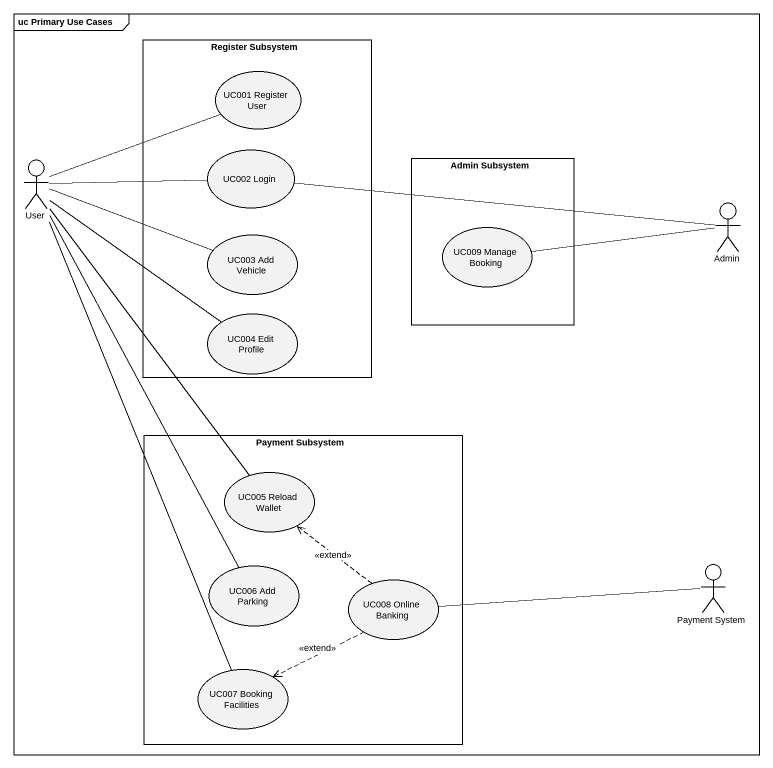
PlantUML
@startuml
mainframe uc Primary Use Cases
rectangle "Register Subsystem" as Register_Subsystem {
  usecase "UC001 Register User" as UC001_Register_User
  usecase "UC002 Login" as UC002_Login
  usecase "UC003 Add Vehicle" as UC003_Add_Vehicle
  usecase "UC004 Edit Profile" as UC004_Edit_Profile
}
actor User
rectangle "Admin Subsystem" as Admin_Subsystem {
  usecase "UC009 Manage Booking" as UC009_Manage_Booking
}
actor Admin
rectangle "Payment Subsystem" as Payment_Subsystem {
  usecase "UC005 Reload Wallet" as UC005_Reload_Wallet
  usecase "UC006 Add Parking" as UC006_Add_Parking
  usecase "UC008 Online Banking" as UC008_Online_Banking
  usecase "UC007 Booking Facilities" as UC007_Booking_Facilities
}
actor "Payment System" as Payment_System
User -right- UC001_Register_User
User -right- UC002_Login
User -right- UC003_Add_Vehicle
User -- UC004_Edit_Profile
User -- UC005_Reload_Wallet
User -- UC006_Add_Parking
User -- UC007_Booking_Facilities
Admin -left- UC002_Login
Admin -left- UC009_Manage_Booking
Payment_System -left- UC008_Online_Banking
UC008_Online_Banking .up.> UC005_Reload_Wallet : <<extend>>
UC008_Online_Banking .left.> UC007_Booking_Facilities : <<extend>>
@enduml
